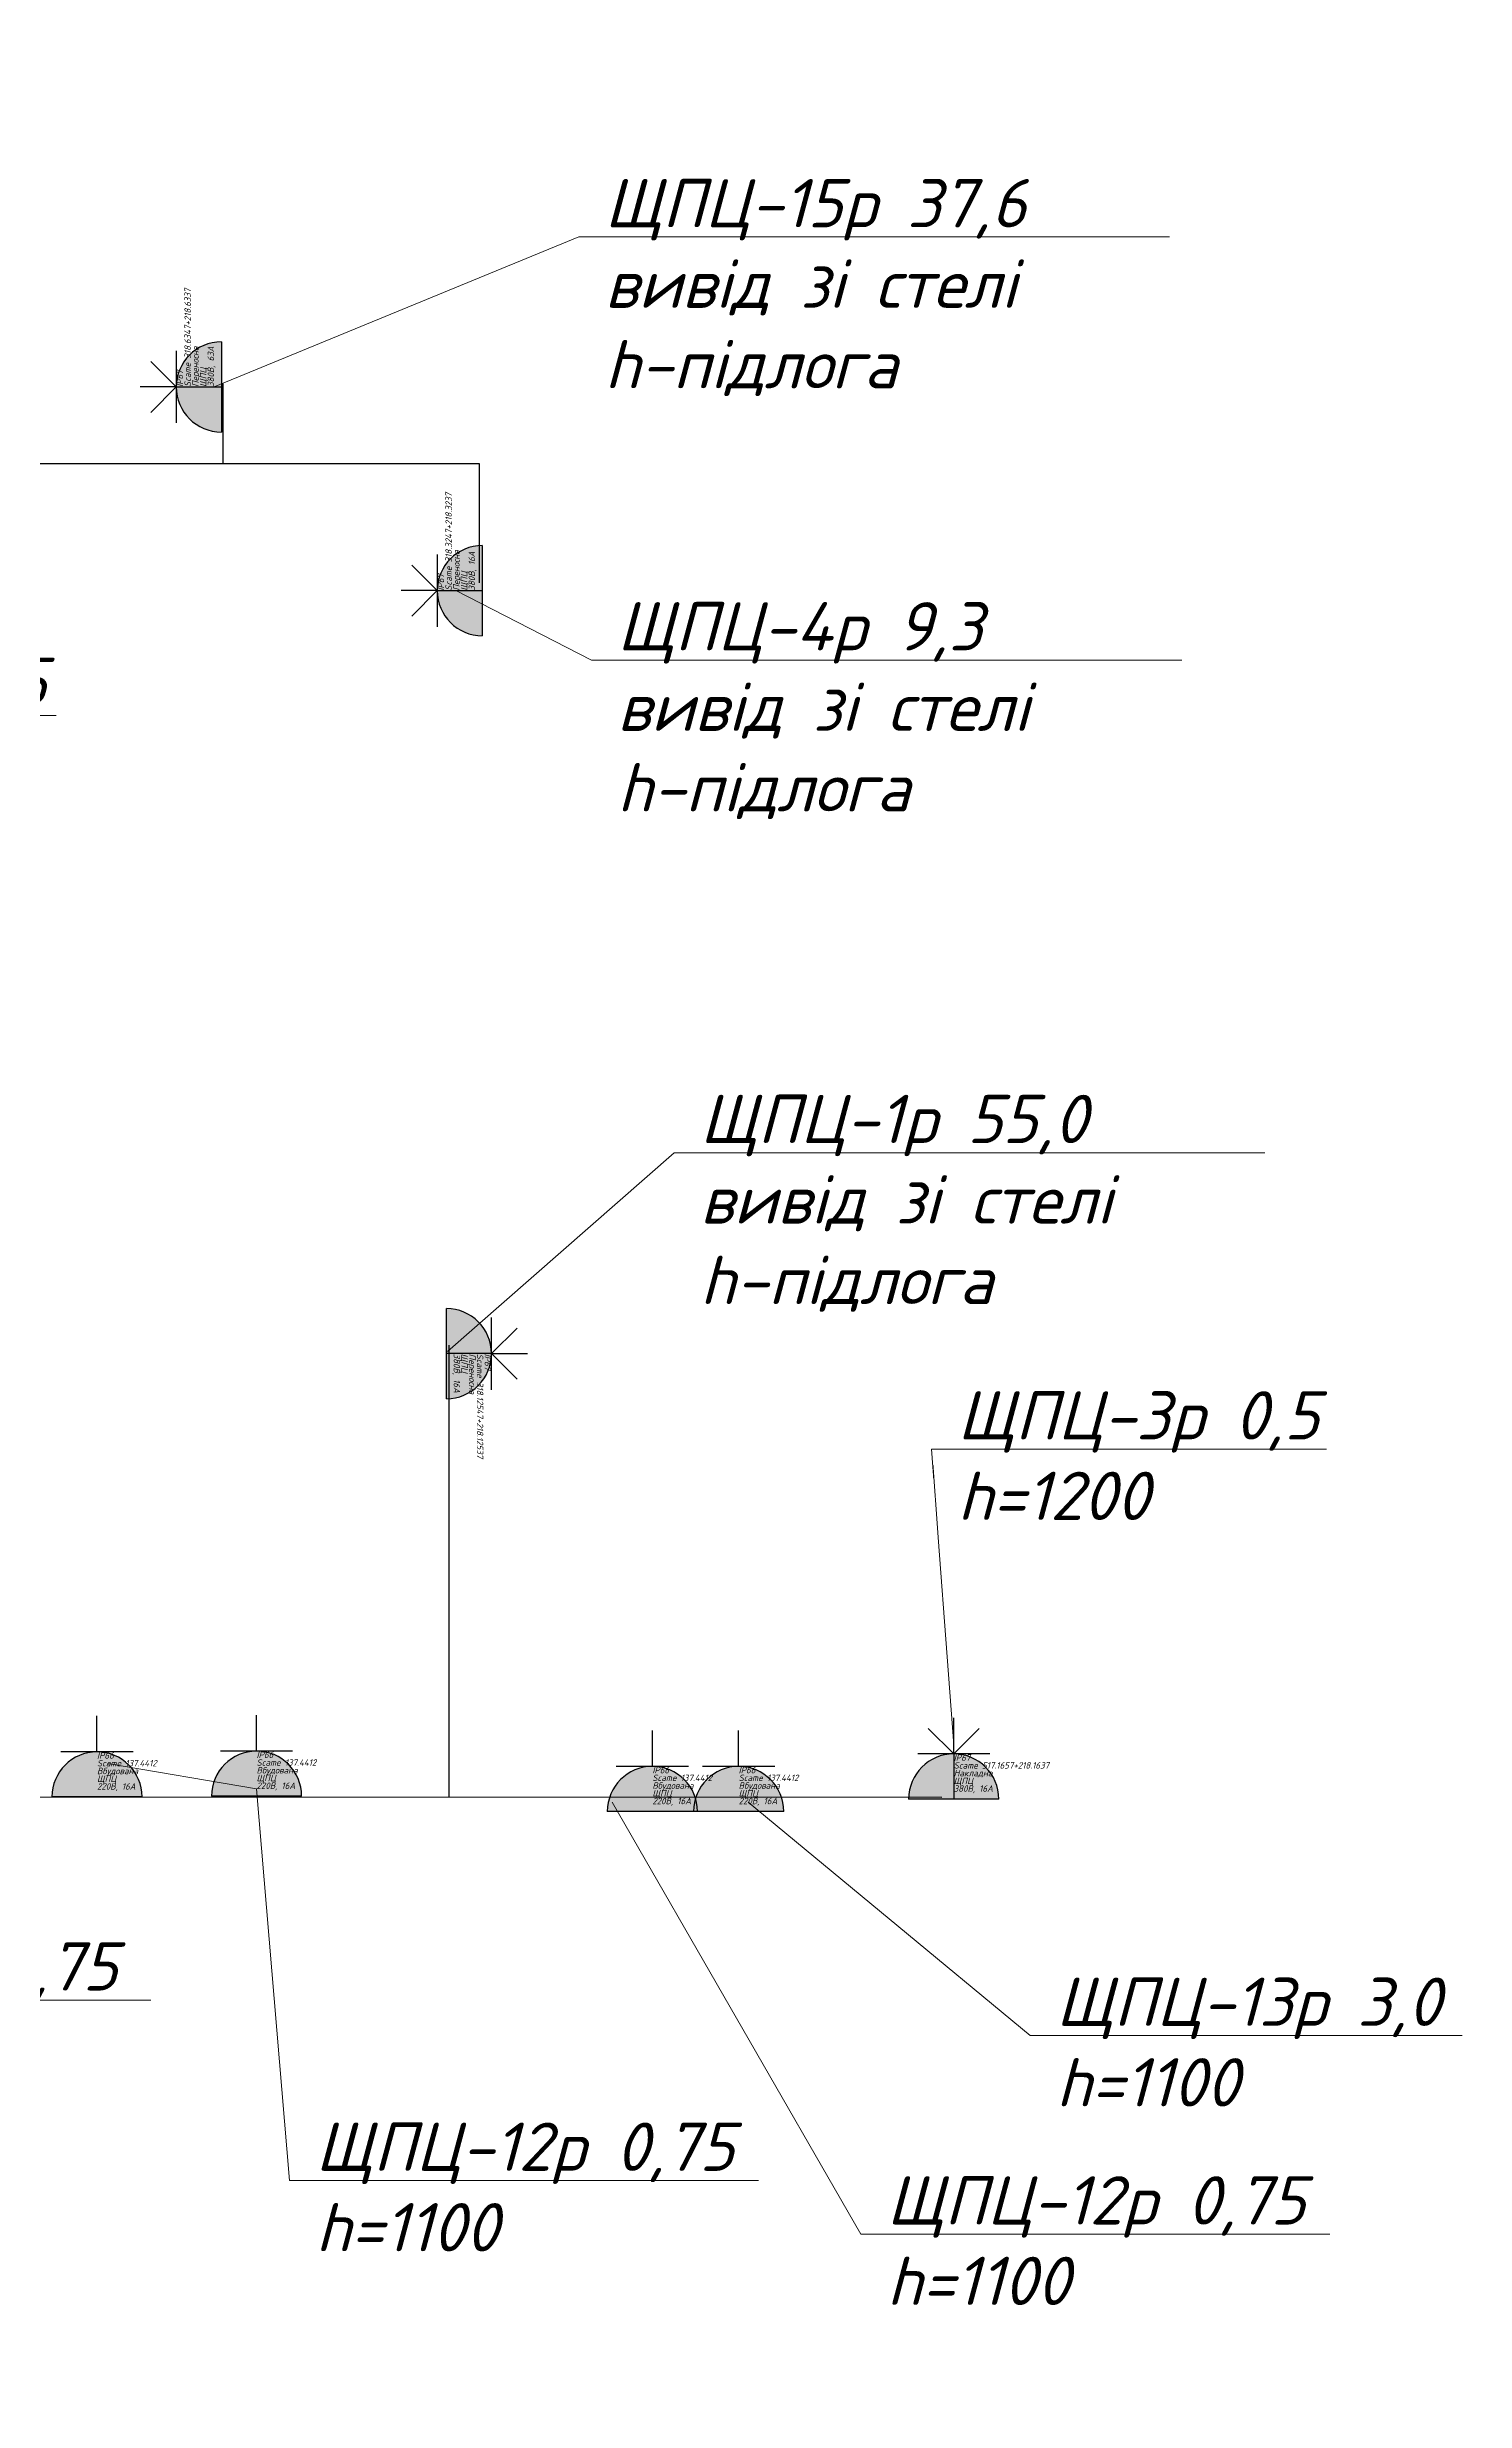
# Model space of a CAD drawing. Header units: millimetres. Extents: x -164867 to 807677, y -316775 to 513985.
# Drawn here: x -23132 to -17627, y 216839 to 225977 of the extents above; entities that cross this region are included whole.
import ezdxf
from ezdxf import colors
from ezdxf.entities.mleader import LeaderData, LeaderLine
from ezdxf.enums import TextEntityAlignment as Align
from ezdxf.math import Vec2, Vec3

# ---------------------------------------------------------------- set-up
doc = ezdxf.new("R2010")
doc.units = ezdxf.units.MM
doc.layers.add('E_Hidden atributes', color=2, linetype='Continuous', plot=False)
for name, color, linetype, lineweight in [('E_В лотку', 5, 'Kabl_in_Lotok', 30), ('E_Обладнання', 84, 'Continuous', 35), ('E_Позначення', 7, 'Continuous', 15), ('E_Розп. мережі', 5, 'Continuous', 30)]:
    doc.layers.add(name, color=color, linetype=linetype, lineweight=lineweight)
doc.styles.add('GOST 2.304', font='isocpeui.ttf')
doc.styles.add('orientation to layout', font='isocpeui.ttf')
doc.styles.add('ГОСТ 2.304', font='isocpeui.ttf')
doc.linetypes.add('Kabl_in_Lotok', pattern='A,10,[130,ltypeshp.shx,S=1,R=0,X=0,Y=0],1,[130,ltypeshp.shx,S=1,R=90,X=0,Y=-1],1,[130,ltypeshp.shx,S=1,R=0,X=0,Y=0],10', length=22)

# ---------------------------------------------------------------- blocks, each defined once
blk = doc.blocks.new('*U507')
h = blk.add_hatch(color=0)
h.dxf.hatch_style = 1
h.paths.add_polyline_path([(175, 100, 1), (-175, 100)])
at = {"color": 0, "linetype": 'Continuous', "lineweight": 30}
for p, q in [((0, 275), (0, 415)), ((0, 275), (0, 415)), ((0, 275), (0, 415)), ((140, 275), (-140, 275)), ((175, 100), (-175, 100))]:
    blk.add_line(p, q, dxfattribs=at)
blk.add_arc((0, 100), 175, 0, 180, dxfattribs=at)
at = {"color": 0, "style": 'orientation to layout'}
blk.add_attdef('AMOUNT', text='', height=150, dxfattribs=at).set_placement((147.2, 422.2), align=Align.MIDDLE_CENTER)
at = {"layer": 'E_Hidden atributes', "style": 'GOST 2.304'}
for tag, p in [('IP', (0, 248.2)), ('INSTALATION', (0, 188.2)), ('LOCATION', (0, 158.2)), ('VENDOR', (0, 218.2)), ('COLOR', (0, 100)), ('VOLTAGE_CURRENT', (0, 128.2))]:
    blk.add_attdef(tag, p, '', height=25, dxfattribs=at)
blk = doc.blocks.new('*U508')
h = blk.add_hatch(color=0)
h.dxf.hatch_style = 1
h.paths.add_polyline_path([(175, 100, 1), (-175, 100)])
at = {"color": 0, "lineweight": 30}
for q in [(-99, 374), (99, 374)]:
    blk.add_line((0, 275), q, dxfattribs=at)
at = {"color": 0, "linetype": 'Continuous', "lineweight": 30}
for p, q in [((0, 275), (0, 415)), ((0, 275), (0, 415)), ((0, 275), (0, 415)), ((140, 275), (-140, 275)), ((0, 275), (0, 100)), ((175, 100), (-175, 100))]:
    blk.add_line(p, q, dxfattribs=at)
blk.add_arc((0, 100), 175, 0, 180, dxfattribs=at)
at = {"color": 0, "style": 'orientation to layout'}
blk.add_attdef('AMOUNT', text='', height=150, dxfattribs=at).set_placement((147.2, 422.2), align=Align.MIDDLE_CENTER)
at = {"layer": 'E_Hidden atributes', "style": 'GOST 2.304'}
for tag, p in [('IP', (0, 248.2)), ('INSTALATION', (0, 188.2)), ('LOCATION', (0, 158.2)), ('VENDOR', (0, 218.2)), ('COLOR', (0, 100)), ('VOLTAGE_CURRENT', (0, 128.2))]:
    blk.add_attdef(tag, p, '', height=25, dxfattribs=at)
blk = doc.blocks.new('_None')

msp = doc.modelspace()

# ---------------------------------------------------------------- linework, layer by layer
at = {"layer": 'E_В лотку', "ltscale": 100}
for points in [[(-30768.54, 230373.85), (-30768.54, 227344.43), (-28251.88, 227344.43), (-28251.88, 221044.43), (-25820.16, 221044.43), (-25820.16, 219184.43), (-19658.01, 219183.76)], [(-21452.87, 223897.64), (-21452.87, 224358.6), (-28251.88, 224358.6)]]:
    msp.add_lwpolyline(points, dxfattribs=at)
at = {"layer": 'E_Розп. мережі'}
for points in [[(-22450.05, 224669.74), (-22450.05, 224358.6)], [(-21572.31, 220937.3), (-21572.55, 219184.02)]]:
    msp.add_lwpolyline(points, dxfattribs=at)

# ---------------------------------------------------------------- block references
at = {"layer": 'E_Обладнання', "color": 175, "true_color": 0x4554a5}
for p, rotation, values in [((-22355.28, 224657.61), 89.99999999999999, {'INSTALATION': 'Переносна', 'IP': 'IP67', 'VENDOR': 'Scame 318.6347+218.6337', 'LOCATION': 'ЩПЦ', 'VOLTAGE_CURRENT': '380В, 63А'}), ((-21342.05, 223866.74), 89.99999999999999, {'INSTALATION': 'Переносна', 'IP': 'IP67', 'VENDOR': 'Scame 318.3247+218.3237', 'LOCATION': 'ЩПЦ', 'VOLTAGE_CURRENT': '380В, 16А'}), ((-21681.31, 220904.86), 270, {'INSTALATION': 'Переносна', 'IP': 'IP67', 'VENDOR': 'Scame 318.12547+218.12537', 'LOCATION': 'ЩПЦ', 'VOLTAGE_CURRENT': '380В, 16А'})]:
    msp.add_blockref('*U508', p, dxfattribs=dict(at, rotation=rotation)).add_auto_attribs(values)
at = {"layer": 'E_Обладнання'}
for name, p, values in [('*U507', (-22938.05, 219084.17), {'INSTALATION': 'Вбудована', 'IP': 'IP66', 'VENDOR': 'Scame 137.4412', 'LOCATION': 'ЩПЦ', 'VOLTAGE_CURRENT': '220В, 16А'}), ('*U507', (-22318.57, 219086.86), {'INSTALATION': 'Вбудована', 'IP': 'IP66', 'VENDOR': 'Scame 137.4412', 'LOCATION': 'ЩПЦ', 'VOLTAGE_CURRENT': '220В, 16А'}), ('*U508', (-19611.68, 219075.87), {'INSTALATION': 'Накладна', 'IP': 'IP67', 'VENDOR': 'Scame 517.1657+218.1637', 'LOCATION': 'ЩПЦ', 'VOLTAGE_CURRENT': '380В, 16А'}), ('*U507', (-20781.65, 219027.54), {'INSTALATION': 'Вбудована', 'IP': 'IP66', 'VENDOR': 'Scame 137.4412', 'LOCATION': 'ЩПЦ', 'VOLTAGE_CURRENT': '220В, 16А'}), ('*U507', (-20446.72, 219027.54), {'INSTALATION': 'Вбудована', 'IP': 'IP66', 'VENDOR': 'Scame 137.4412', 'LOCATION': 'ЩПЦ', 'VOLTAGE_CURRENT': '220В, 16А'})]:
    msp.add_blockref(name, p, dxfattribs=at).add_auto_attribs(values)

# ---------------------------------------------------------------- next in the draw order: leaders
at = {"layer": 'E_Позначення'}
ml = msp.add_multileader_mtext('Standard', dxfattribs=at)
ml.set_content('ЩПЦ-4р 9,3\\Pвивід зі стелі\\Ph-підлога', color=256, style='ГОСТ 2.304')
ml.set_leader_properties(color=256, linetype='ByLayer', lineweight=-1)
ml.set_arrow_properties(name='NONE')
ml.build(insert=Vec2(0, 0))
ml.multileader.update_dxf_attribs({"has_dogleg": 0, "text_left_attachment_type": 6, "text_right_attachment_type": 6, "text_top_attachment_type": 10, "dogleg_length": 0, "arrow_head_size": 1})
ctx = ml.context
ctx.base_point, ctx.char_height, ctx.arrow_head_size, ctx.landing_gap_size, ctx.plane_origin = Vec3(-21018.7, 223597.2), 187.5, 1, 100, Vec3(-28256.16, 225375.55)
ctx.left_attachment, ctx.right_attachment = 6, 6
notes = []
notes.append((ctx, [(0, (1, 1, 0), (-21018.7, 223597.2), (1, 0), 0, [(2, [(-21545.33, 223866.74)], 0, [])])]))
ctx.mtext.insert, ctx.mtext.flow_direction = Vec3(-20918.7, 223822.2), 5
ctx.mtext.has_bg_fill, ctx.mtext.bg_color, ctx.mtext.bg_scale_factor, ctx.mtext.bg_transparency, ctx.mtext.use_window_bg_color = 1, -1027028792, 1.5, 0, 1
ml = msp.add_multileader_mtext('Standard', dxfattribs=at)
ml.set_content('ЩПЦ-6р 0,75\\Ph=300', color=256, style='ГОСТ 2.304')
ml.set_leader_properties(color=256, linetype='ByLayer', lineweight=-1)
ml.set_arrow_properties(name='NONE')
ml.build(insert=Vec2(0, 0))
ml.multileader.update_dxf_attribs({"has_dogleg": 0, "text_left_attachment_type": 6, "text_right_attachment_type": 6, "text_top_attachment_type": 10, "dogleg_length": 0, "arrow_head_size": 1})
ctx = ml.context
ctx.base_point, ctx.char_height, ctx.arrow_head_size, ctx.landing_gap_size, ctx.plane_origin = Vec3(-24773.57, 223382.13), 187.5, 1, 100, Vec3(-26879.63, 221426.83)
ctx.left_attachment, ctx.right_attachment = 6, 6
notes.append((ctx, [(0, (1, 1, 0), (-24773.57, 223382.13), (1, 0), 0, [(2, [(-25165.51, 222487.25)], 0, [])])]))
ctx.mtext.insert, ctx.mtext.flow_direction = Vec3(-24673.57, 223607.13), 5
ctx.mtext.has_bg_fill, ctx.mtext.bg_color, ctx.mtext.bg_scale_factor, ctx.mtext.bg_transparency, ctx.mtext.use_window_bg_color = 1, -1027028792, 1.5, 0, 1
ml = msp.add_multileader_mtext('Standard', dxfattribs=at)
ml.set_content('ЩПЦ-3р 0,5\\Ph=1200', color=256, style='ГОСТ 2.304')
ml.set_leader_properties(color=256, linetype='ByLayer', lineweight=-1)
ml.set_arrow_properties(name='NONE')
ml.build(insert=Vec2(0, 0))
ml.multileader.update_dxf_attribs({"has_dogleg": 0, "text_left_attachment_type": 6, "text_right_attachment_type": 6, "text_top_attachment_type": 10, "dogleg_length": 0, "arrow_head_size": 1})
ctx = ml.context
ctx.base_point, ctx.char_height, ctx.arrow_head_size, ctx.landing_gap_size, ctx.plane_origin = Vec3(-19697.56, 220534.13), 187.5, 1, 100, Vec3(-25615.33, 218276.01)
ctx.left_attachment, ctx.right_attachment = 6, 6
notes.append((ctx, [(0, (1, 1, 0), (-19697.56, 220534.13), (1, 0), 0, [(2, [(-19611.68, 219384.37)], 0, [])])]))
ctx.mtext.insert, ctx.mtext.flow_direction = Vec3(-19597.56, 220759.13), 5
ctx.mtext.has_bg_fill, ctx.mtext.bg_color, ctx.mtext.bg_scale_factor, ctx.mtext.bg_transparency, ctx.mtext.use_window_bg_color = 1, -1027028792, 1.5, 0, 1
ml = msp.add_multileader_mtext('Standard', dxfattribs=at)
ml.set_content('ЩПЦ-12р 0,75\\Ph=1100', color=256, style='ГОСТ 2.304')
ml.set_leader_properties(color=256, linetype='ByLayer', lineweight=-1)
ml.set_arrow_properties(name='NONE')
ml.build(insert=Vec2(0, 0))
ml.multileader.update_dxf_attribs({"has_dogleg": 0, "text_left_attachment_type": 6, "text_right_attachment_type": 6, "text_top_attachment_type": 10, "dogleg_length": 0, "arrow_head_size": 1})
ctx = ml.context
ctx.base_point, ctx.char_height, ctx.arrow_head_size, ctx.landing_gap_size, ctx.plane_origin = Vec3(-22190, 217695), 187.5, 1, 100, Vec3(-31249.07, 214512.24)
ctx.left_attachment, ctx.right_attachment = 6, 6
notes.append((ctx, [(0, (1, 1, 0), (-22190, 217695), (1, 0), 0, [(0, [(-22897.26, 219313.25), (-22318.57, 219215.04)], 0, [])])]))
ctx.mtext.insert, ctx.mtext.flow_direction = Vec3(-22090, 217920), 5
ctx.mtext.has_bg_fill, ctx.mtext.bg_color, ctx.mtext.bg_scale_factor, ctx.mtext.bg_transparency, ctx.mtext.use_window_bg_color = 1, -1027028792, 1.5, 0, 1
for ctx, leaders in notes:
    for number, flags, end, landing, length, lines in leaders:
        leader = LeaderData()
        leader.index, (leader.has_last_leader_line, leader.has_dogleg_vector, leader.attachment_direction) = number, flags
        leader.last_leader_point, leader.dogleg_vector, leader.dogleg_length = Vec3(end), Vec3(landing), length
        for number, points, colour, breaks in lines:
            line = LeaderLine()
            line.index, line.vertices, line.color, line.breaks = number, Vec3.list(points), colors.encode_raw_color(colour), breaks
            leader.lines.append(line)
        ctx.leaders.append(leader)

# ---------------------------------------------------------------- next in the draw order: leaders
ml = msp.add_multileader_mtext('Standard', dxfattribs=at)
ml.set_content('ЩПЦ-15р 37,6\\Pвивід зі стелі\\Ph-підлога', color=256, style='ГОСТ 2.304')
ml.set_leader_properties(color=256, linetype='ByLayer', lineweight=-1)
ml.set_arrow_properties(name='NONE')
ml.build(insert=Vec2(0, 0))
ml.multileader.update_dxf_attribs({"has_dogleg": 0, "text_left_attachment_type": 6, "text_right_attachment_type": 6, "text_top_attachment_type": 10, "dogleg_length": 0, "arrow_head_size": 1})
ctx = ml.context
ctx.base_point, ctx.char_height, ctx.arrow_head_size, ctx.landing_gap_size, ctx.plane_origin = Vec3(-21067.43, 225239.68), 187.5, 1, 100, Vec3(-26991.59, 222765.17)
ctx.left_attachment, ctx.right_attachment = 6, 6
notes = []
notes.append((ctx, [(0, (1, 1, 0), (-21067.43, 225239.68), (1, 0), 0, [(2, [(-22483.47, 224657.61)], 0, [])])]))
ctx.mtext.insert, ctx.mtext.flow_direction = Vec3(-20967.43, 225464.68), 5
ctx.mtext.has_bg_fill, ctx.mtext.bg_color, ctx.mtext.bg_scale_factor, ctx.mtext.bg_transparency, ctx.mtext.use_window_bg_color = 1, -1027028792, 1.5, 0, 1
ml = msp.add_multileader_mtext('Standard', dxfattribs=at)
ml.set_content('ЩПЦ-1р 55,0\\Pвивід зі стелі\\Ph-підлога', color=256, style='ГОСТ 2.304')
ml.set_leader_properties(color=256, linetype='ByLayer', lineweight=-1)
ml.set_arrow_properties(name='NONE')
ml.build(insert=Vec2(0, 0))
ml.multileader.update_dxf_attribs({"has_dogleg": 0, "text_left_attachment_type": 6, "text_right_attachment_type": 6, "text_top_attachment_type": 10, "dogleg_length": 0, "arrow_head_size": 1})
ctx = ml.context
ctx.base_point, ctx.char_height, ctx.arrow_head_size, ctx.landing_gap_size, ctx.plane_origin = Vec3(-20697.05, 221684.7), 187.5, 1, 100, Vec3(-27332.96, 219828.5)
ctx.left_attachment, ctx.right_attachment = 6, 6
notes.append((ctx, [(0, (1, 1, 0), (-20697.05, 221684.7), (1, 0), 0, [(2, [(-21577.34, 220913.47)], 0, [])])]))
ctx.mtext.insert, ctx.mtext.flow_direction = Vec3(-20597.05, 221909.7), 5
ctx.mtext.has_bg_fill, ctx.mtext.bg_color, ctx.mtext.bg_scale_factor, ctx.mtext.bg_transparency, ctx.mtext.use_window_bg_color = 1, -1027028792, 1.5, 0, 1
ml = msp.add_multileader_mtext('Standard', dxfattribs=at)
ml.set_content('ЩПЦ-11р 0,75\\Ph=1100', color=256, style='ГОСТ 2.304')
ml.set_leader_properties(color=256, linetype='ByLayer', lineweight=-1)
ml.set_arrow_properties(name='NONE')
ml.build(insert=Vec2(0, 0))
ml.multileader.update_dxf_attribs({"has_dogleg": 0, "text_left_attachment_type": 6, "text_right_attachment_type": 6, "text_top_attachment_type": 10, "dogleg_length": 0, "arrow_head_size": 1})
ctx = ml.context
ctx.base_point, ctx.char_height, ctx.arrow_head_size, ctx.landing_gap_size, ctx.plane_origin = Vec3(-24550, 218395), 187.5, 1, 100, Vec3(-30031.59, 216090.17)
ctx.left_attachment, ctx.right_attachment = 6, 6
notes.append((ctx, [(0, (1, 1, 0), (-24550, 218395), (1, 0), 0, [(2, [(-24436.58, 219236.89)], 0, [])])]))
ctx.mtext.insert, ctx.mtext.flow_direction = Vec3(-24450, 218620), 5
ctx.mtext.has_bg_fill, ctx.mtext.bg_color, ctx.mtext.bg_scale_factor, ctx.mtext.bg_transparency, ctx.mtext.use_window_bg_color = 1, -1027028792, 1.5, 0, 1
ml = msp.add_multileader_mtext('Standard', dxfattribs=at)
ml.set_content('ЩПЦ-12р 0,75\\Ph=1100', color=256, style='ГОСТ 2.304')
ml.set_leader_properties(color=256, linetype='ByLayer', lineweight=-1)
ml.set_arrow_properties(name='NONE')
ml.build(insert=Vec2(0, 0))
ml.multileader.update_dxf_attribs({"has_dogleg": 0, "text_left_attachment_type": 6, "text_right_attachment_type": 6, "text_top_attachment_type": 10, "dogleg_length": 0, "arrow_head_size": 1})
ctx = ml.context
ctx.base_point, ctx.char_height, ctx.arrow_head_size, ctx.landing_gap_size, ctx.plane_origin = Vec3(-19972.14, 217486.69), 187.5, 1, 100, Vec3(-29289.07, 214362.24)
ctx.left_attachment, ctx.right_attachment = 6, 6
notes.append((ctx, [(0, (1, 1, 0), (-19972.14, 217486.69), (1, 0), 0, [(2, [(-20937.26, 219163.25)], 0, [])])]))
ctx.mtext.insert, ctx.mtext.flow_direction = Vec3(-19872.14, 217711.69), 5
ctx.mtext.has_bg_fill, ctx.mtext.bg_color, ctx.mtext.bg_scale_factor, ctx.mtext.bg_transparency, ctx.mtext.use_window_bg_color = 1, -1027028792, 1.5, 0, 1
for ctx, leaders in notes:
    for number, flags, end, landing, length, lines in leaders:
        leader = LeaderData()
        leader.index, (leader.has_last_leader_line, leader.has_dogleg_vector, leader.attachment_direction) = number, flags
        leader.last_leader_point, leader.dogleg_vector, leader.dogleg_length = Vec3(end), Vec3(landing), length
        for number, points, colour, breaks in lines:
            line = LeaderLine()
            line.index, line.vertices, line.color, line.breaks = number, Vec3.list(points), colors.encode_raw_color(colour), breaks
            leader.lines.append(line)
        ctx.leaders.append(leader)

# ---------------------------------------------------------------- next in the draw order: leaders
ml = msp.add_multileader_mtext('Standard', dxfattribs=at)
ml.set_content('ЩПЦ-13р 3,0\\Ph=1100', color=256, style='ГОСТ 2.304')
ml.set_leader_properties(color=256, linetype='ByLayer', lineweight=-1)
ml.set_arrow_properties(name='NONE')
ml.build(insert=Vec2(0, 0))
ml.multileader.update_dxf_attribs({"has_dogleg": 0, "text_left_attachment_type": 6, "text_right_attachment_type": 6, "text_top_attachment_type": 10, "dogleg_length": 0, "arrow_head_size": 1})
ctx = ml.context
ctx.base_point, ctx.char_height, ctx.arrow_head_size, ctx.landing_gap_size, ctx.plane_origin = Vec3(-19314.7, 218257.61), 187.5, 1, 100, Vec3(-28761.61, 214362.24)
ctx.left_attachment, ctx.right_attachment = 6, 6
notes = []
notes.append((ctx, [(0, (1, 1, 0), (-19314.7, 218257.61), (1, 0), 0, [(2, [(-20409.81, 219163.25)], 0, [])])]))
ctx.mtext.insert, ctx.mtext.flow_direction = Vec3(-19214.7, 218482.61), 5
ctx.mtext.has_bg_fill, ctx.mtext.bg_color, ctx.mtext.bg_scale_factor, ctx.mtext.bg_transparency, ctx.mtext.use_window_bg_color = 1, -1027028792, 1.5, 0, 1
for ctx, leaders in notes:
    for number, flags, end, landing, length, lines in leaders:
        leader = LeaderData()
        leader.index, (leader.has_last_leader_line, leader.has_dogleg_vector, leader.attachment_direction) = number, flags
        leader.last_leader_point, leader.dogleg_vector, leader.dogleg_length = Vec3(end), Vec3(landing), length
        for number, points, colour, breaks in lines:
            line = LeaderLine()
            line.index, line.vertices, line.color, line.breaks = number, Vec3.list(points), colors.encode_raw_color(colour), breaks
            leader.lines.append(line)
        ctx.leaders.append(leader)

doc.saveas('drawing.dxf')
